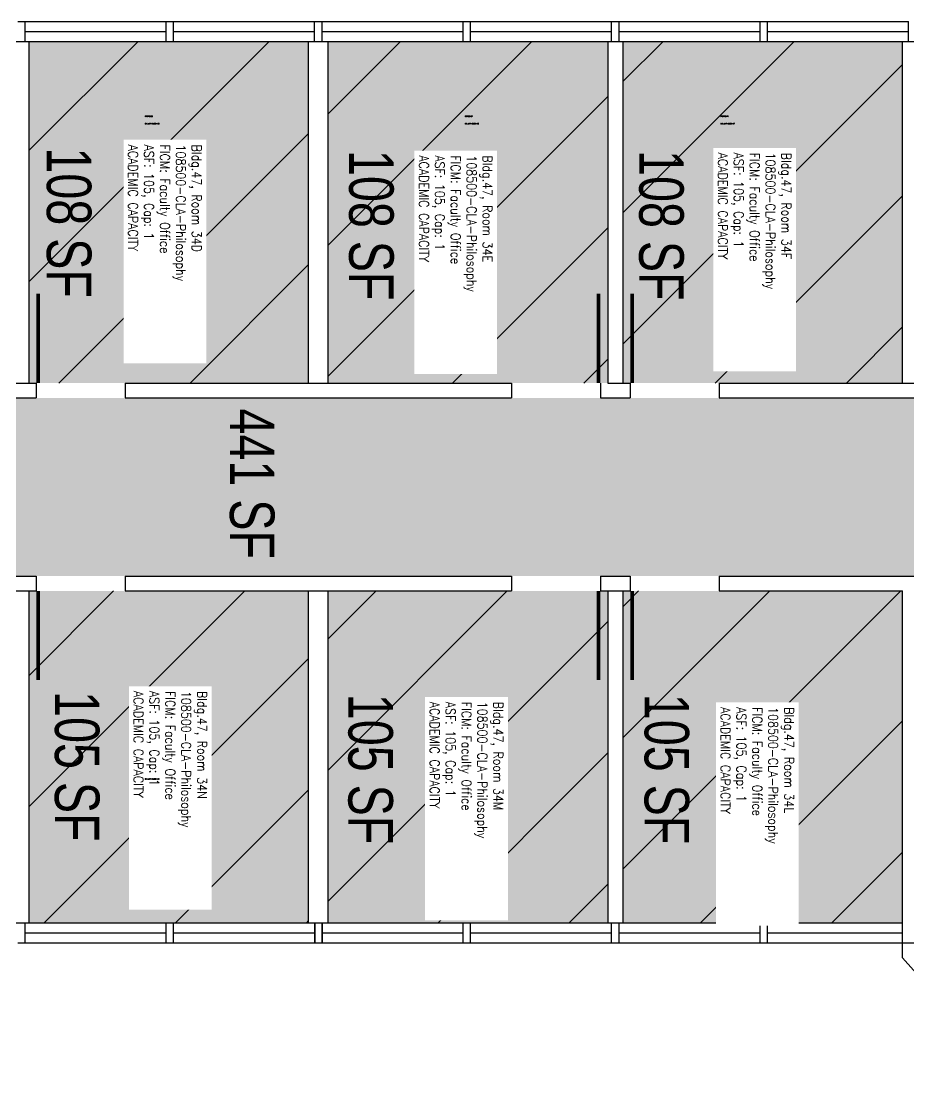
# Model space of a CAD drawing. Header units: inches. Extents: x 0 to 3310, y -908 to 1330.
# Drawn here: x 2037.4 to 2395.9, y -726.2 to -293.8 of the extents above; entities that cross this region are included whole.
import ezdxf
from ezdxf.enums import TextEntityAlignment as Align

# ---------------------------------------------------------------- set-up
doc = ezdxf.new("R2010")
doc.units = ezdxf.units.IN
doc.header["$LTSCALE"] = 0.25
doc.header["$MEASUREMENT"] = 0
for name, color, linetype in [('A-DOOR', 2, 'CONTINUOUS'), ('A-GLAZ', 1, 'CONTINUOUS'), ('A-GLAZ-SILL', 2, 'CONTINUOUS'), ('A-IDEN-CNUM', 7, 'CONTINUOUS'), ('A-IDEN-RNUM', 7, 'CONTINUOUS'), ('A-IDEN-SNUM', 4, 'CONTINUOUS'), ('A-IDEN-VNUM', 4, 'CONTINUOUS'), ('A-WALL', 5, 'CONTINUOUS'), ('AREA-TEXT', 3, 'CONTINUOUS'), ('Rooms-Capacity', 4, 'CONTINUOUS'), ('Rooms-Category-Color', 7, 'CONTINUOUS'), ('Rooms-College-Color', 7, 'CONTINUOUS'), ('Rooms-Department-Color', 7, 'CONTINUOUS'), ('Rooms-Division-Color', 7, 'CONTINUOUS'), ('Rooms-Information', 7, 'CONTINUOUS')]:
    doc.layers.add(name, color=color, linetype=linetype)
doc.styles.add('AREA', font='arial.ttf', dxfattribs={"width": 0.75, "height": 18})
doc.styles.add('ROOMSNUMBER', font='txt.shx', dxfattribs={"height": 0.03})
doc.styles.add('ROOMVNUMBER', font='simplex.shx', dxfattribs={"width": 0.85})

msp = doc.modelspace()

# ---------------------------------------------------------------- hatches: boundary and pattern name
at = {"layer": 'Rooms-Capacity'}
h = msp.add_hatch(dxfattribs=at)
h.set_pattern_fill('ANSI31', color=256, scale=300, style=0)
h.paths.add_polyline_path([(2153.49, -301.91), (2098.94, -301.91), (2095.94, -301.91), (2040.44, -301.91), (2040.44, -439.95), (2043.44, -439.95), (2153.49, -439.95)])
h = msp.add_hatch(dxfattribs=at)
h.set_pattern_fill('ANSI31', color=256, scale=300, style=0)
h.paths.add_polyline_path([(2274.44, -301.91), (2218.94, -301.91), (2215.94, -301.91), (2161.41, -301.91), (2161.41, -439.95), (2271.44, -439.95), (2274.44, -439.95)])
h = msp.add_hatch(dxfattribs=at)
h.set_pattern_fill('ANSI31', color=256, scale=300, style=0)
h.paths.add_polyline_path([(2393.45, -301.91), (2338.94, -301.91), (2335.94, -301.91), (2280.44, -301.91), (2280.44, -439.95), (2283.44, -439.95), (2393.45, -439.95)])
h = msp.add_hatch(dxfattribs=at)
h.set_pattern_fill('ANSI31', color=256, scale=300, style=0)
h.paths.add_polyline_path([(2153.49, -523.95), (2043.44, -523.95), (2040.44, -523.95), (2040.44, -657.99), (2095.95, -657.99), (2098.95, -657.99), (2153.49, -657.99)])
h = msp.add_hatch(dxfattribs=at)
h.set_pattern_fill('ANSI31', color=256, scale=300, style=0)
h.paths.add_polyline_path([(2274.44, -523.95), (2271.44, -523.95), (2161.41, -523.95), (2161.41, -657.99), (2215.95, -657.99), (2218.95, -657.99), (2274.44, -657.99)])
h = msp.add_hatch(dxfattribs=at)
h.set_pattern_fill('ANSI31', color=256, scale=300, style=0)
h.paths.add_polyline_path([(2393.45, -523.95), (2283.44, -523.95), (2280.44, -523.95), (2280.44, -657.99), (2335.95, -657.99), (2338.95, -657.99), (2393.45, -657.99)])
at = {"layer": 'Rooms-Category-Color', "true_color": 0xfa9ba3}
for points in [[(2153.49, -301.91), (2098.94, -301.91), (2095.94, -301.91), (2040.44, -301.91), (2040.44, -439.95), (2043.44, -439.95), (2153.49, -439.95)], [(2274.44, -301.91), (2218.94, -301.91), (2215.94, -301.91), (2161.41, -301.91), (2161.41, -439.95), (2271.44, -439.95), (2274.44, -439.95)], [(2393.45, -301.91), (2338.94, -301.91), (2335.94, -301.91), (2280.44, -301.91), (2280.44, -439.95), (2283.44, -439.95), (2393.45, -439.95)], [(2153.49, -523.95), (2043.44, -523.95), (2040.44, -523.95), (2040.44, -657.99), (2095.95, -657.99), (2098.95, -657.99), (2153.49, -657.99)], [(2274.44, -523.95), (2271.44, -523.95), (2161.41, -523.95), (2161.41, -657.99), (2215.95, -657.99), (2218.95, -657.99), (2274.44, -657.99)], [(2393.45, -523.95), (2283.44, -523.95), (2280.44, -523.95), (2280.44, -657.99), (2335.95, -657.99), (2338.95, -657.99), (2393.45, -657.99)]]:
    msp.add_hatch(color=241, dxfattribs=at).paths.add_polyline_path(points)
at = {"layer": 'Rooms-Category-Color', "true_color": 0xadadad}
msp.add_hatch(color=253, dxfattribs=at).paths.add_polyline_path([(2579.93, -463.95), (2579.93, -445.95), (2407.44, -445.95), (2283.44, -445.95), (2271.44, -445.95), (2043.44, -445.95), (2031.44, -445.95), (1803.44, -445.95), (1791.44, -445.95), (1738.49, -445.95), (1738.49, -447.95), (1738.49, -461.94), (1738.49, -501.95), (1738.49, -515.94), (1738.49, -517.95), (1791.44, -517.95), (1803.44, -517.95), (2031.44, -517.95), (2043.44, -517.95), (2271.44, -517.95), (2283.44, -517.95), (2401.44, -517.95), (2401.44, -571.95), (2455.94, -571.95), (2455.94, -517.95), (2579.93, -517.95), (2579.93, -499.95)])
at = {"layer": 'Rooms-College-Color', "true_color": 0xb2d6e9}
for points in [[(2153.49, -301.91), (2098.94, -301.91), (2095.94, -301.91), (2040.44, -301.91), (2040.44, -439.95), (2043.44, -439.95), (2153.49, -439.95)], [(2274.44, -301.91), (2218.94, -301.91), (2215.94, -301.91), (2161.41, -301.91), (2161.41, -439.95), (2271.44, -439.95), (2274.44, -439.95)], [(2393.45, -301.91), (2338.94, -301.91), (2335.94, -301.91), (2280.44, -301.91), (2280.44, -439.95), (2283.44, -439.95), (2393.45, -439.95)], [(2153.49, -523.95), (2043.44, -523.95), (2040.44, -523.95), (2040.44, -657.99), (2095.95, -657.99), (2098.95, -657.99), (2153.49, -657.99)], [(2274.44, -523.95), (2271.44, -523.95), (2161.41, -523.95), (2161.41, -657.99), (2215.95, -657.99), (2218.95, -657.99), (2274.44, -657.99)], [(2393.45, -523.95), (2283.44, -523.95), (2280.44, -523.95), (2280.44, -657.99), (2335.95, -657.99), (2338.95, -657.99), (2393.45, -657.99)]]:
    msp.add_hatch(color=254, dxfattribs=at).paths.add_polyline_path(points)
at = {"layer": 'Rooms-College-Color', "true_color": 0xadadad}
msp.add_hatch(color=253, dxfattribs=at).paths.add_polyline_path([(2579.93, -463.95), (2579.93, -445.95), (2407.44, -445.95), (2283.44, -445.95), (2271.44, -445.95), (2043.44, -445.95), (2031.44, -445.95), (1803.44, -445.95), (1791.44, -445.95), (1738.49, -445.95), (1738.49, -447.95), (1738.49, -461.94), (1738.49, -501.95), (1738.49, -515.94), (1738.49, -517.95), (1791.44, -517.95), (1803.44, -517.95), (2031.44, -517.95), (2043.44, -517.95), (2271.44, -517.95), (2283.44, -517.95), (2401.44, -517.95), (2401.44, -571.95), (2455.94, -571.95), (2455.94, -517.95), (2579.93, -517.95), (2579.93, -499.95)])
at = {"layer": 'Rooms-Department-Color', "true_color": 0xb2d6e9}
for points in [[(2153.49, -301.91), (2098.94, -301.91), (2095.94, -301.91), (2040.44, -301.91), (2040.44, -439.95), (2043.44, -439.95), (2153.49, -439.95)], [(2274.44, -301.91), (2218.94, -301.91), (2215.94, -301.91), (2161.41, -301.91), (2161.41, -439.95), (2271.44, -439.95), (2274.44, -439.95)], [(2393.45, -301.91), (2338.94, -301.91), (2335.94, -301.91), (2280.44, -301.91), (2280.44, -439.95), (2283.44, -439.95), (2393.45, -439.95)], [(2153.49, -523.95), (2043.44, -523.95), (2040.44, -523.95), (2040.44, -657.99), (2095.95, -657.99), (2098.95, -657.99), (2153.49, -657.99)], [(2274.44, -523.95), (2271.44, -523.95), (2161.41, -523.95), (2161.41, -657.99), (2215.95, -657.99), (2218.95, -657.99), (2274.44, -657.99)], [(2393.45, -523.95), (2283.44, -523.95), (2280.44, -523.95), (2280.44, -657.99), (2335.95, -657.99), (2338.95, -657.99), (2393.45, -657.99)]]:
    msp.add_hatch(color=254, dxfattribs=at).paths.add_polyline_path(points)
at = {"layer": 'Rooms-Department-Color', "true_color": 0xacacac}
msp.add_hatch(color=253, dxfattribs=at).paths.add_polyline_path([(2579.93, -463.95), (2579.93, -445.95), (2407.44, -445.95), (2283.44, -445.95), (2271.44, -445.95), (2043.44, -445.95), (2031.44, -445.95), (1803.44, -445.95), (1791.44, -445.95), (1738.49, -445.95), (1738.49, -447.95), (1738.49, -461.94), (1738.49, -501.95), (1738.49, -515.94), (1738.49, -517.95), (1791.44, -517.95), (1803.44, -517.95), (2031.44, -517.95), (2043.44, -517.95), (2271.44, -517.95), (2283.44, -517.95), (2401.44, -517.95), (2401.44, -571.95), (2455.94, -571.95), (2455.94, -517.95), (2579.93, -517.95), (2579.93, -499.95)])
at = {"layer": 'Rooms-Division-Color', "true_color": 0xb2d6e9}
for points in [[(2153.49, -301.91), (2098.94, -301.91), (2095.94, -301.91), (2040.44, -301.91), (2040.44, -439.95), (2043.44, -439.95), (2153.49, -439.95)], [(2274.44, -301.91), (2218.94, -301.91), (2215.94, -301.91), (2161.41, -301.91), (2161.41, -439.95), (2271.44, -439.95), (2274.44, -439.95)], [(2393.45, -301.91), (2338.94, -301.91), (2335.94, -301.91), (2280.44, -301.91), (2280.44, -439.95), (2283.44, -439.95), (2393.45, -439.95)], [(2153.49, -523.95), (2043.44, -523.95), (2040.44, -523.95), (2040.44, -657.99), (2095.95, -657.99), (2098.95, -657.99), (2153.49, -657.99)], [(2274.44, -523.95), (2271.44, -523.95), (2161.41, -523.95), (2161.41, -657.99), (2215.95, -657.99), (2218.95, -657.99), (2274.44, -657.99)], [(2393.45, -523.95), (2283.44, -523.95), (2280.44, -523.95), (2280.44, -657.99), (2335.95, -657.99), (2338.95, -657.99), (2393.45, -657.99)]]:
    msp.add_hatch(color=254, dxfattribs=at).paths.add_polyline_path(points)
at = {"layer": 'Rooms-Division-Color', "true_color": 0xadadad}
msp.add_hatch(color=253, dxfattribs=at).paths.add_polyline_path([(2579.93, -463.95), (2579.93, -445.95), (2407.44, -445.95), (2283.44, -445.95), (2271.44, -445.95), (2043.44, -445.95), (2031.44, -445.95), (1803.44, -445.95), (1791.44, -445.95), (1738.49, -445.95), (1738.49, -447.95), (1738.49, -461.94), (1738.49, -501.95), (1738.49, -515.94), (1738.49, -517.95), (1791.44, -517.95), (1803.44, -517.95), (2031.44, -517.95), (2043.44, -517.95), (2271.44, -517.95), (2283.44, -517.95), (2401.44, -517.95), (2401.44, -571.95), (2455.94, -571.95), (2455.94, -517.95), (2579.93, -517.95), (2579.93, -499.95)])

# ---------------------------------------------------------------- linework, layer by layer
at = {"layer": 'A-DOOR', "elevation": 0}
for points in [[(2044.19, -439.86, 1.5, 1.5, 0), (2044.19, -403.86, 0, 0, 0), (2043.44, -403.86, 0, 0, -0.414214), (2079.44, -439.86, 0, 0, -0.414214)], [(2270.69, -439.86, 1.5, 1.5, 0), (2270.69, -403.86, 0, 0, 0), (2271.44, -403.86, 0, 0, 0.414214), (2235.44, -439.86, 0, 0, 0.414214)], [(2284.19, -439.86, 1.5, 1.5, 0), (2284.19, -403.86, 0, 0, 0), (2283.44, -403.86, 0, 0, -0.414214), (2319.44, -439.86, 0, 0, -0.414214)], [(2044.19, -523.95, 1.5, 1.5, 0), (2044.19, -559.95, 0, 0, 0), (2043.44, -559.95, 0, 0, 0.414214), (2079.44, -523.95, 0, 0, 0.414214)], [(2270.69, -523.95, 1.5, 1.5, 0), (2270.69, -559.95, 0, 0, 0), (2271.44, -559.95, 0, 0, -0.414214), (2235.44, -523.95, 0, 0, -0.414214)], [(2284.19, -523.95, 1.5, 1.5, 0), (2284.19, -559.95, 0, 0, 0), (2283.44, -559.95, 0, 0, 0.414214), (2319.44, -523.95, 0, 0, 0.414214)]]:
    msp.add_lwpolyline(points, format="xyseb", dxfattribs=at)
at = {"layer": 'A-GLAZ'}
for p, q in [((2038.94, -297.89, 0), (2095.94, -297.89, 0)), ((2098.94, -297.89, 0), (2155.94, -297.89, 0)), ((2158.94, -297.89, 0), (2215.94, -297.89, 0)), ((2218.94, -297.89, 0), (2275.94, -297.89, 0)), ((2278.94, -297.89, 0), (2335.94, -297.89, 0)), ((2338.94, -297.89, 0), (2395.95, -297.89, 0)), ((2038.95, -662.04, 0), (2095.95, -662.04, 0)), ((2098.95, -662.04, 0), (2155.95, -662.04, 0)), ((2158.95, -662.04, 0), (2215.95, -662.04, 0)), ((2218.95, -662.04, 0), (2275.95, -662.04, 0)), ((2278.95, -662.04, 0), (2335.95, -662.04, 0)), ((2338.95, -662.04, 0), (2393.45, -662.04, 0))]:
    msp.add_line(p, q, dxfattribs=at)
at = {"layer": 'A-GLAZ-SILL'}
for p, q in [((2038.94, -293.87, 0), (2095.94, -293.87, 0)), ((2098.94, -293.87, 0), (2155.94, -293.87, 0)), ((2158.94, -293.87, 0), (2215.94, -293.87, 0)), ((2218.94, -293.87, 0), (2275.94, -293.87, 0)), ((2278.94, -293.87, 0), (2335.94, -293.87, 0)), ((2338.94, -293.87, 0), (2395.95, -293.87, 0)), ((2040.44, -301.91, 0), (2095.94, -301.91, 0)), ((2098.94, -301.91, 0), (2153.48, -301.91, 0)), ((2161.4, -301.91, 0), (2215.94, -301.91, 0)), ((2218.94, -301.91, 0), (2274.44, -301.91, 0)), ((2280.44, -301.91, 0), (2335.94, -301.91, 0)), ((2338.94, -301.91, 0), (2393.45, -301.91, 0)), ((2040.44, -657.99, 0), (2095.95, -657.99, 0)), ((2098.95, -657.99, 0), (2153.49, -657.99, 0)), ((2161.41, -657.99, 0), (2215.95, -657.99, 0)), ((2218.95, -657.99, 0), (2274.44, -657.99, 0)), ((2280.44, -657.99, 0), (2335.95, -657.99, 0)), ((2338.95, -657.99, 0), (2393.45, -657.99, 0)), ((2038.95, -666.06, 0), (2095.95, -666.06, 0)), ((2098.95, -666.06, 0), (2155.95, -666.06, 0)), ((2158.95, -666.06, 0), (2215.95, -666.06, 0)), ((2218.95, -666.06, 0), (2275.95, -666.06, 0)), ((2278.95, -666.06, 0), (2335.95, -666.06, 0)), ((2338.95, -666.06, 0), (2393.45, -666.06, 0))]:
    msp.add_line(p, q, dxfattribs=at)
at = {"layer": 'A-WALL'}
for p, q in [((2035.94, -293.87, 0), (2038.94, -293.87, 0)), ((2038.94, -301.91, 0), (2038.94, -293.84, 0)), ((2095.94, -301.91, 0), (2095.94, -293.84, 0)), ((2095.94, -293.87, 0), (2098.94, -293.87, 0)), ((2098.94, -301.91, 0), (2098.94, -293.84, 0)), ((2155.94, -301.91, 0), (2155.94, -293.84, 0)), ((2155.94, -293.87, 0), (2158.94, -293.87, 0)), ((2158.94, -301.91, 0), (2158.94, -293.84, 0)), ((2215.94, -301.91, 0), (2215.94, -293.84, 0)), ((2215.94, -293.87, 0), (2218.94, -293.87, 0)), ((2218.94, -301.91, 0), (2218.94, -293.84, 0)), ((2275.94, -301.91, 0), (2275.94, -293.84, 0)), ((2275.94, -293.87, 0), (2278.94, -293.87, 0)), ((2278.94, -301.91, 0), (2278.94, -293.84, 0)), ((2335.94, -301.91, 0), (2335.94, -293.84, 0)), ((2335.94, -293.87, 0), (2338.94, -293.87, 0)), ((2338.94, -301.91, 0), (2338.94, -293.84, 0)), ((2395.95, -301.91, 0), (2395.95, -293.84, 0)), ((2034.44, -301.91, 0), (2040.44, -301.91, 0)), ((2040.44, -301.91, 0), (2040.44, -439.95, 0)), ((2095.94, -301.91, 0), (2098.94, -301.91, 0)), ((2153.48, -301.91, 0), (2161.4, -301.91, 0)), ((2153.49, -439.95, 0), (2153.49, -301.91, 0)), ((2161.41, -439.95, 0), (2161.41, -301.91, 0)), ((2215.94, -301.91, 0), (2218.94, -301.91, 0)), ((2274.44, -301.91, 0), (2280.44, -301.91, 0)), ((2274.44, -301.91, 0), (2274.44, -439.95, 0)), ((2280.44, -301.91, 0), (2280.44, -439.95, 0)), ((2335.94, -301.91, 0), (2338.94, -301.91, 0)), ((2393.45, -301.91, 0), (2401.44, -301.91, 0)), ((2393.45, -439.95, 0), (2393.45, -301.91, 0)), ((2031.44, -439.95, 0), (2043.44, -439.95, 0)), ((2043.44, -439.95, 0), (2043.44, -445.95, 0)), ((2079.44, -439.95, 0), (2235.44, -439.95, 0)), ((2079.44, -439.95, 0), (2079.44, -445.95, 0)), ((2235.44, -439.95, 0), (2235.44, -445.95, 0)), ((2271.44, -439.95, 0), (2271.44, -445.95, 0)), ((2274.44, -439.95, 0), (2283.44, -439.95, 0)), ((2283.44, -439.95, 0), (2283.44, -445.95, 0)), ((2319.44, -439.95, 0), (2407.44, -439.95, 0)), ((2319.44, -439.95, 0), (2319.44, -445.95, 0)), ((2031.44, -445.95, 0), (2043.44, -445.95, 0)), ((2079.44, -445.95, 0), (2235.44, -445.95, 0)), ((2271.44, -445.95, 0), (2283.44, -445.95, 0)), ((2319.44, -445.95, 0), (2407.44, -445.95, 0)), ((2031.44, -517.95, 0), (2043.44, -517.95, 0)), ((2043.44, -517.95, 0), (2043.44, -523.95, 0)), ((2079.44, -517.95, 0), (2235.44, -517.95, 0)), ((2079.44, -517.95, 0), (2079.44, -523.95, 0)), ((2235.44, -517.95, 0), (2235.44, -523.95, 0)), ((2271.44, -517.95, 0), (2283.44, -517.95, 0)), ((2271.44, -517.95, 0), (2271.44, -523.95, 0)), ((2283.44, -517.95, 0), (2283.44, -523.95, 0)), ((2319.44, -517.95, 0), (2401.44, -517.95, 0)), ((2319.44, -517.95, 0), (2319.44, -523.95, 0)), ((2031.44, -523.95, 0), (2043.44, -523.95, 0)), ((2040.44, -523.95, 0), (2040.44, -657.99, 0)), ((2079.44, -523.95, 0), (2235.44, -523.95, 0)), ((2153.49, -657.99, 0), (2153.49, -523.95, 0)), ((2161.41, -657.99, 0), (2161.41, -523.95, 0)), ((2271.44, -523.95, 0), (2283.44, -523.95, 0)), ((2274.44, -523.95, 0), (2274.44, -657.99, 0)), ((2280.44, -523.95, 0), (2280.44, -657.99, 0)), ((2319.44, -523.95, 0), (2393.45, -523.95, 0)), ((2393.45, -672.21, 0), (2393.45, -523.95, 0)), ((2034.44, -657.99, 0), (2040.44, -657.99, 0)), ((2038.95, -666.06, 0), (2038.95, -657.99, 0)), ((2095.95, -666.06, 0), (2095.95, -657.99, 0)), ((2095.95, -657.99, 0), (2098.95, -657.99, 0)), ((2098.95, -666.06, 0), (2098.95, -657.99, 0)), ((2153.49, -657.99, 0), (2161.41, -657.99, 0)), ((2155.95, -666.06, 0), (2155.95, -657.99, 0)), ((2155.95, -657.99, 0), (2155.95, -666.06, 0)), ((2158.95, -666.06, 0), (2158.95, -657.99, 0)), ((2158.95, -657.99, 0), (2158.95, -666.06, 0)), ((2215.95, -666.06, 0), (2215.95, -657.99, 0)), ((2215.95, -657.99, 0), (2218.95, -657.99, 0)), ((2218.95, -666.06, 0), (2218.95, -657.99, 0)), ((2274.44, -657.99, 0), (2280.44, -657.99, 0)), ((2275.95, -666.06, 0), (2275.95, -657.99, 0)), ((2278.95, -666.06, 0), (2278.95, -657.99, 0)), ((2335.95, -666.06, 0), (2335.95, -657.99, 0)), ((2335.95, -657.99, 0), (2338.95, -657.99, 0)), ((2338.95, -666.06, 0), (2338.95, -657.99, 0)), ((2035.95, -666.06, 0), (2038.95, -666.06, 0)), ((2095.95, -666.06, 0), (2098.95, -666.06, 0)), ((2155.95, -666.06, 0), (2158.95, -666.06, 0)), ((2215.95, -666.06, 0), (2218.95, -666.06, 0)), ((2275.95, -666.06, 0), (2278.95, -666.06, 0)), ((2335.95, -666.06, 0), (2338.95, -666.06, 0)), ((2393.45, -666.06, 0), (2401.44, -666.06, 0)), ((2441.44, -726.21, 0), (2393.45, -672.21, 0))]:
    msp.add_line(p, q, dxfattribs=at)

# ---------------------------------------------------------------- texts
at = {"layer": 'A-IDEN-CNUM', "style": 'ROOMSNUMBER'}
for s, p in [('CAD #047-0_0034-0D', (2087.41, -335.34)), ('CAD #047-0_0034-0E', (2216.65, -335.34)), ('CAD #047-0_0034-0F', (2320.04, -335.34)), ('CAD #047-0_0034-0N', (2087.41, -600.1)), ('CAD #047-0_0034-0M', (2216.65, -600.1)), ('CAD #047-0_0034-0L', (2320.04, -600.1))]:
    msp.add_text(s, height=0.36, dxfattribs=at).set_placement(p)
at = {"layer": 'A-IDEN-RNUM', "style": 'ROOMSNUMBER'}
for s, p in [('0034-D0', (2087.41, -332.34)), ('0034-E0', (2216.65, -332.34)), ('0034-F0', (2320.04, -332.34)), ('0034-N0', (2087.41, -597.1)), ('0034-M0', (2216.65, -597.1)), ('0034-L0', (2320.04, -597.1))]:
    msp.add_text(s, height=0.36, dxfattribs=at).set_placement(p)
at = {"layer": 'A-IDEN-SNUM', "style": 'ROOMSNUMBER'}
for s, p in [('04700034D0', (2087.41, -332.34)), ('04700034E0', (2216.65, -332.34)), ('04700034F0', (2320.04, -332.34)), ('04700034N0', (2087.41, -597.1)), ('04700034M0', (2216.65, -597.1)), ('04700034L0', (2320.04, -597.1))]:
    msp.add_text(s, height=0.36, dxfattribs=at).set_placement(p)
at = {"layer": 'A-IDEN-VNUM', "style": 'ROOMVNUMBER', "width": 0.85}
for s, p in [('34D', (2080.65, -343.6)), ('34F', (2318.93, -346.86)), ('34E', (2198.16, -347.95)), ('34N', (2082.82, -564.35)), ('34M', (2202.51, -568.7)), ('34L', (2320.02, -570.88))]:
    msp.add_text(s, height=27, rotation=270, dxfattribs=at).set_placement(p)
at = {"layer": 'AREA-TEXT', "style": 'AREA', "width": 0.75}
for s, p in [('108 SF', (2056.71, -375.13)), ('108 SF', (2178.87, -376.18)), ('108 SF', (2296.08, -376.22)), ('441 SF', (2130.7, -480.62)), ('105 SF', (2059.97, -594.8)), ('105 SF', (2178.57, -595.89)), ('105 SF', (2298.26, -595.89))]:
    msp.add_text(s, height=18, rotation=270, dxfattribs=at).set_placement(p, align=Align.MIDDLE_CENTER)

# ---------------------------------------------------------------- next in the draw order: texts
at = {"layer": 'Rooms-Information', "char_height": 3.85714, "width": 86.4, "attachment_point": 7, "rotation": 270, "style": 'ROOMVNUMBER', "bg_fill": 3, "box_fill_scale": 1.5, "bg_fill_color": 256, "bg_fill_true_color": 13158600, "bg_fill_transparency": 0}
for s, insert in [('Bldg.47, Room 34D^M^J108500-CLA-Philosophy^M^JFICM: Faculty Office^M^JASF: 105, Cap: 1^M^JACADEMIC CAPACITY', (2080.65, -343.6)), ('Bldg.47, Room 34F^M^J108500-CLA-Philosophy^M^JFICM: Faculty Office^M^JASF: 105, Cap: 1^M^JACADEMIC CAPACITY', (2318.93, -346.86)), ('Bldg.47, Room 34E^M^J108500-CLA-Philosophy^M^JFICM: Faculty Office^M^JASF: 105, Cap: 1^M^JACADEMIC CAPACITY', (2198.16, -347.95)), ('Bldg.47, Room 34N^M^J108500-CLA-Philosophy^M^JFICM: Faculty Office^M^JASF: 105, Cap: 1^M^JACADEMIC CAPACITY', (2082.82, -564.35)), ('Bldg.47, Room 34M^M^J108500-CLA-Philosophy^M^JFICM: Faculty Office^M^JASF: 105, Cap: 1^M^JACADEMIC CAPACITY', (2202.51, -568.7)), ('Bldg.47, Room 34L^M^J108500-CLA-Philosophy^M^JFICM: Faculty Office^M^JASF: 105, Cap: 1^M^JACADEMIC CAPACITY', (2320.02, -570.88))]:
    msp.add_mtext(s, dxfattribs=dict(at, insert=insert))

doc.saveas('drawing.dxf')
